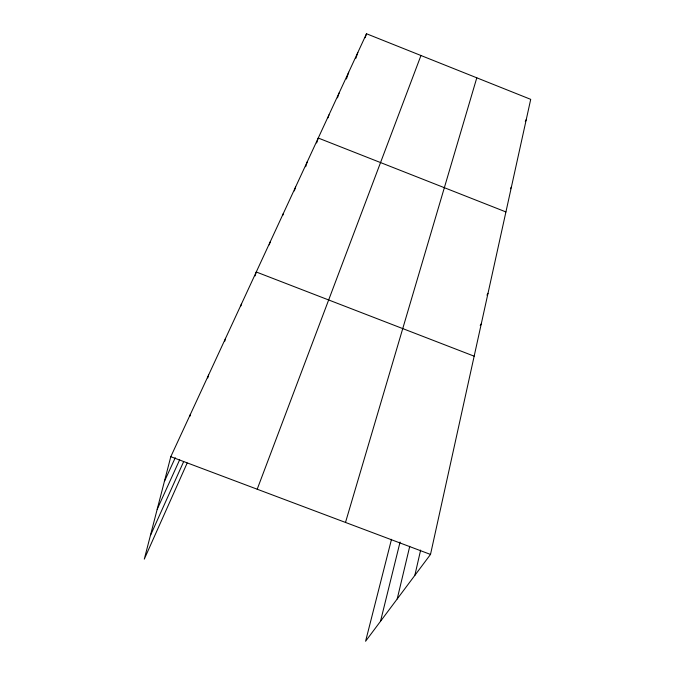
<?xml version="1.0" encoding="UTF-8"?>
<svg xmlns="http://www.w3.org/2000/svg" width="675" height="675" viewBox="0 0 675 675"><rect width="100%" height="100%" fill="white"/><g stroke="black" fill="none" stroke-linecap="round" stroke-linejoin="round"><path stroke-width="1.01" d="M391.508 539.291L365.588 641.25L430.507 554.428L530.71 99.352L366.5 33.75L170.792 456.705L144.29 559.136L187.161 463.042M414.847 575.362L420.635 550.066M397.204 598.961L409.75 546.294M380.514 621.287L400.073 542.033M189.835 416.399L190.384 414.366M207.757 377.992L208.592 375.013M224.691 341.356L225.568 338.335M240.84 306.028L241.422 304.071M345.499 522.442L476.795 77.819M255.074 275.932L256.264 271.991L474.154 356.181M269.274 244.856L270.194 241.895M282.665 215.578L283.281 213.595M294.359 190.907L295.616 186.941M305.665 166.742L307.252 161.797M316.651 142.965L318.246 138.037L505.921 211.933M327.999 117.83L328.961 114.885M337.492 97.85L339.095 92.973M346.452 78.992L348.705 72.2M355.894 58.269L357.826 52.49M365.158 37.724L366.5 33.75M257.2 489.215L420.964 55.51M150.382 535.612L183.659 461.607M157.191 509.296L179.685 459.726M164.396 481.444L175.264 457.734M525.277 121.458L526.247 119.602M510.435 188.764L511.414 186.958M486.945 295.135L487.991 293.347M480.22 325.578L481.283 323.806M170.792 456.705L430.507 554.428"/></g></svg>
